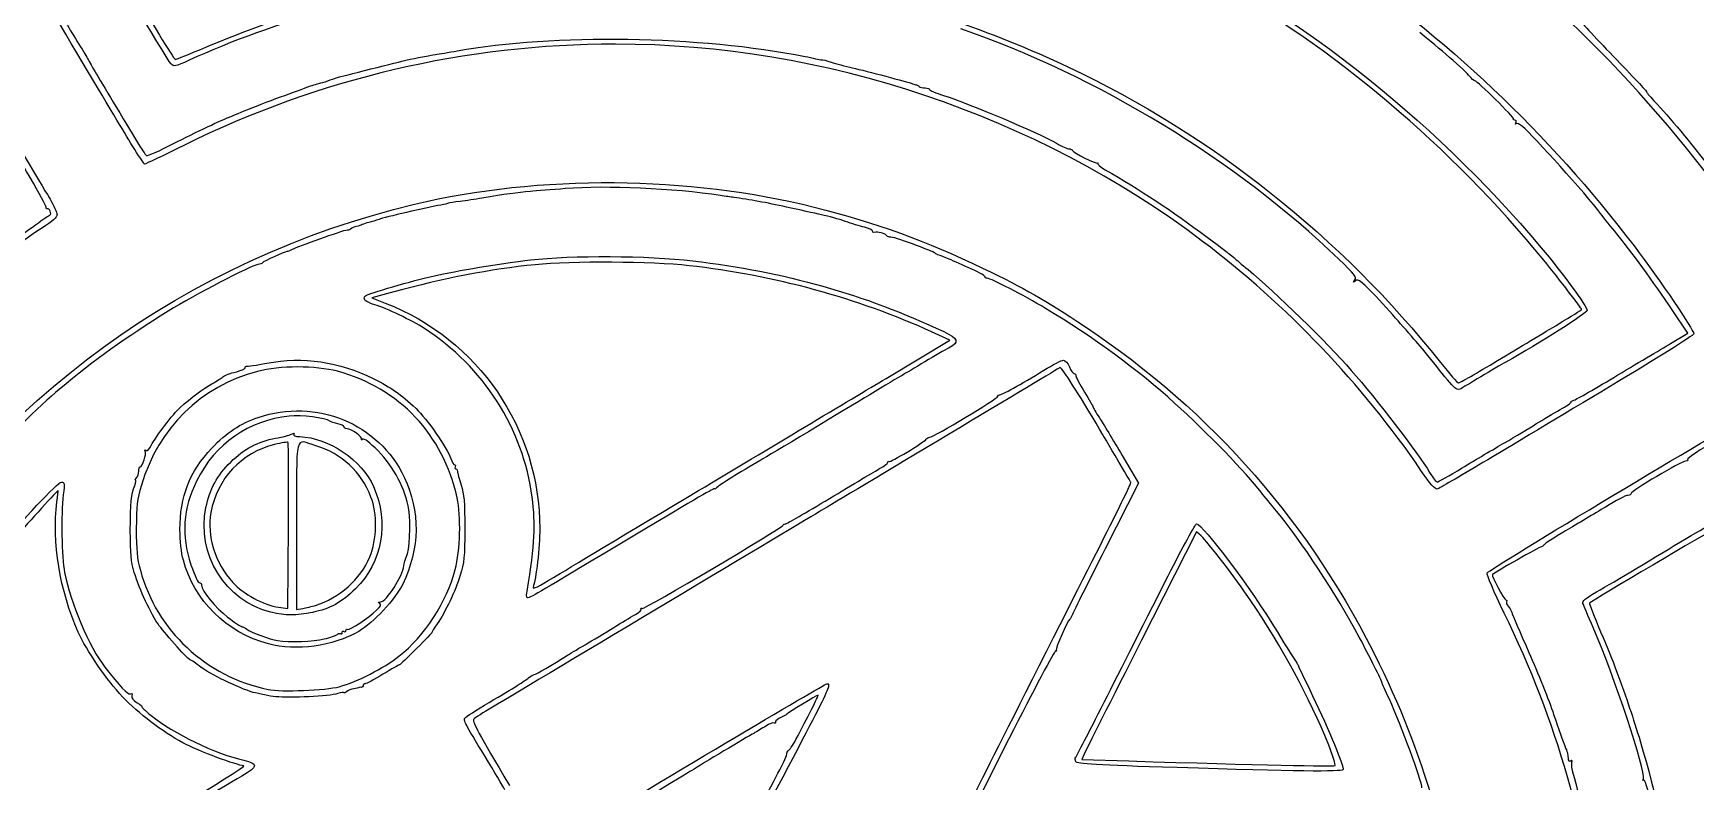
# Model space of a CAD drawing. Extents: x 30.9 to 96.9, y 156.2 to 225.1.
# Drawn here: x 54.7 to 81.19, y 196.17 to 208.09 of the extents above; entities that cross this region are included whole.
import ezdxf

# ---------------------------------------------------------------- set-up
doc = ezdxf.new("R2010")
doc.units = 0
doc.layers.add('Layer_1', color=7, linetype='CONTINUOUS')

msp = doc.modelspace()

# ---------------------------------------------------------------- linework, layer by layer
at = {"layer": 'Layer_1', "color": 3}
for p, q in [((60.44035, 203.968157), (60.09467, 203.873257)), ((60.09467, 203.873257), (60.30405, 203.792157)), ((81.06059, 203.313347), (80.81202, 203.682337)), ((68.28501, 202.591177), (69.30256, 203.200507)), ((69.30256, 203.200507), (69.0119, 203.333467)), ((80.78173, 203.146867), (81.06059, 203.313347)), ((78.02914, 202.876177), (78.02914, 202.876177)), ((77.36258, 202.429547), (77.36266, 202.429577)), ((58.75777, 201.572007), (58.75765, 201.572007)), ((72.04684, 201.363796), (72.30692, 200.922116)), ((76.8072, 201.126757), (76.8072, 201.126757)), ((77.46472, 201.166147), (77.46437, 201.166557)), ((65.29878, 200.805557), (65.29878, 200.805507)), ((72.30692, 200.922116), (71.77739, 199.877706)), ((58.75677, 198.923455), (58.76477, 200.240267)), ((58.89301, 200.244247), (58.89301, 198.910565)), ((73.23401, 200.148419), (72.35568, 198.418985)), ((73.30571, 200.082219), (73.23401, 200.148419)), ((62.56714, 199.199747), (62.5673, 199.199707)), ((58.60694, 198.944955), (58.75677, 198.923455)), ((58.89301, 198.910565), (58.99141, 198.927765)), ((59.19585, 198.976165), (59.19593, 198.976165)), ((58.48565, 198.867245), (58.48569, 198.866755)), ((59.33157, 198.440333), (59.33169, 198.440095)), ((58.44528, 198.361695), (58.44528, 198.361695)), ((59.57456, 197.680606), (59.57452, 197.680576)), ((58.5638, 197.520166), (58.56444, 197.519896)), ((70.24288, 196.84717), (69.52562, 195.42703)), ((71.44091, 196.60506), (71.40451, 196.52056)), ((75.32887, 196.7734), (75.32882, 196.77335)), ((71.40451, 196.52056), (72.15271, 196.49756)), ((72.92172, 196.39045), (72.92137, 196.39044))]:
    msp.add_line(p, q, dxfattribs=at)
for points in [[(71.74991, 214.721757), (76.17401, 213.190957), (80.05657, 210.357187), (82.88115, 206.597397)], [(82.28945, 204.557657), (80.88711, 206.666227), (79.19974, 208.453587), (77.17131, 209.979107)], [(56.89284, 207.604727), (56.80754, 207.696627), (55.68249, 209.604337), (55.68249, 209.657017)], [(55.80475, 209.582707), (55.84315, 209.510807), (56.35503, 208.647807), (56.70747, 208.060707)], [(72.31719, 209.665167), (74.73608, 208.507127), (76.94621, 206.784637), (78.72419, 204.671797)], [(75.34719, 209.290957), (77.20025, 208.045157), (78.84382, 206.491707), (80.20262, 204.701757)], [(78.76345, 204.474257), (77.28152, 206.292997), (75.45053, 207.837177), (73.39482, 209.001957)], [(61.83078, 208.961507), (60.24415, 208.757727), (58.53586, 208.279617), (57.18348, 207.660827)], [(67.34314, 208.836647), (68.65461, 208.572017), (69.93595, 208.143867), (71.1896, 207.551387)], [(56.07407, 206.635187), (55.86822, 206.981307), (55.32113, 207.898647), (54.8583, 208.673727)], [(55.22307, 208.250067), (55.26527, 208.174967), (55.35622, 208.024877), (55.42525, 207.916457)], [(57.44574, 207.866927), (58.07618, 208.129797), (58.40405, 208.250567), (58.93846, 208.416747)], [(79.32867, 208.315657), (79.32467, 208.301557), (79.56852, 208.035447), (79.87092, 207.724257)], [(56.70747, 208.060707), (56.83509, 207.848087), (56.94924, 207.674087), (56.96114, 207.674017)], [(61.45291, 207.810737), (62.9886, 208.089757), (65.32023, 208.052167), (66.99545, 207.721337)], [(75.49731, 204.492977), (73.853, 206.071187), (71.65438, 207.409897), (69.47828, 208.157917)], [(77.20724, 207.753287), (77.05439, 207.880937), (76.86618, 208.038457), (76.78899, 208.103317)], [(55.42525, 207.916457), (55.49425, 207.808037), (55.55999, 207.698847), (55.57127, 207.673827)], [(55.57127, 207.673827), (55.58257, 207.648827), (55.64297, 207.543087), (55.70564, 207.438877)], [(56.96114, 207.674017), (56.97304, 207.673957), (57.1911, 207.760717), (57.44574, 207.866927)], [(63.9761, 207.916437), (61.59273, 207.917187), (59.25203, 207.369037), (57.10806, 206.308647)], [(60.63517, 207.660637), (60.81244, 207.699337), (61.01067, 207.737537), (61.10461, 207.751237)], [(61.10461, 207.751237), (61.16291, 207.759237), (61.31966, 207.786537), (61.45291, 207.810737)], [(73.32924, 204.774937), (70.66413, 206.787527), (67.3053, 207.915667), (63.9761, 207.916437)], [(66.99545, 207.721337), (67.04545, 207.711337), (67.12039, 207.694437), (67.16203, 207.683537)], [(67.16203, 207.683537), (67.20363, 207.672637), (67.24773, 207.665837), (67.25993, 207.668537)], [(67.25993, 207.668537), (67.27213, 207.671537), (67.34023, 207.653837), (67.41136, 207.629937)], [(77.56753, 207.423147), (77.52223, 207.477047), (77.36008, 207.625627), (77.20724, 207.753287)], [(79.87092, 207.724257), (80.17332, 207.413067), (80.41235, 207.158457), (80.40208, 207.158457)], [(53.76533, 207.457017), (54.36571, 206.450387), (54.90639, 205.544887), (54.96683, 205.444797)], [(55.70564, 207.438877), (55.76824, 207.334677), (55.90705, 207.102667), (56.01404, 206.923297)], [(57.18348, 207.660827), (56.95388, 207.555777), (56.94066, 207.553227), (56.89284, 207.604727)], [(59.54483, 207.387077), (59.56153, 207.391077), (59.79999, 207.451277), (60.07485, 207.520907)], [(60.07485, 207.520907), (60.3497, 207.590507), (60.60184, 207.653377), (60.63517, 207.660637)], [(67.41136, 207.629937), (67.48246, 207.606037), (67.63601, 207.564937), (67.75263, 207.538537)], [(67.75263, 207.538537), (67.96983, 207.489437), (68.62511, 207.316027), (68.70666, 207.286137)], [(71.1896, 207.551387), (73.48944, 206.464467), (75.53648, 204.839747), (77.12051, 202.844107)], [(77.66822, 207.329947), (77.65812, 207.327947), (77.61282, 207.369147), (77.56753, 207.423147)], [(58.63621, 207.075047), (58.81945, 207.141247), (59.02389, 207.215737), (59.09051, 207.240477)], [(59.09051, 207.240477), (59.15711, 207.265177), (59.24198, 207.291177), (59.27902, 207.298077)], [(59.27902, 207.298077), (59.31602, 207.305077), (59.38421, 207.326277), (59.43046, 207.345277)], [(59.43046, 207.345277), (59.47666, 207.364277), (59.52816, 207.383077), (59.54483, 207.387077)], [(68.70666, 207.286137), (68.73166, 207.277137), (68.76116, 207.268337), (68.77226, 207.266837)], [(68.77226, 207.266837), (68.78336, 207.265837), (68.80266, 207.253937), (68.81516, 207.241437)], [(68.81516, 207.241437), (68.82766, 207.228937), (68.86966, 207.218637), (68.90856, 207.218637)], [(68.90856, 207.218637), (68.94746, 207.218637), (68.97926, 207.207637), (68.97926, 207.194337)], [(68.97926, 207.194337), (68.97926, 207.180937), (69.07806, 207.138437), (69.19884, 207.099737)], [(78.28445, 206.720787), (78.30335, 206.739787), (77.69823, 207.337977), (77.66822, 207.329947)], [(80.40208, 207.158457), (80.39178, 207.158457), (80.44498, 207.093657), (80.52022, 207.014397)], [(56.01404, 206.923297), (56.35295, 206.355147), (56.47652, 206.157377), (56.50277, 206.141127)], [(58.06076, 206.852427), (58.19402, 206.908627), (58.45297, 207.008787), (58.63621, 207.075047)], [(69.19884, 207.099737), (69.64132, 206.958287), (70.67217, 206.522067), (71.00047, 206.337347)], [(80.52022, 207.014397), (81.0291, 206.478477), (81.81983, 205.446567), (82.41274, 204.544617)], [(56.47211, 206.005877), (56.45901, 206.005877), (56.2799, 206.289067), (56.07407, 206.635187)], [(56.93108, 206.331397), (57.27118, 206.505377), (57.74957, 206.733047), (57.80332, 206.746497)], [(57.80332, 206.746497), (57.81132, 206.748497), (57.92749, 206.796197), (58.06076, 206.852427)], [(78.30415, 206.703387), (78.28375, 206.703387), (78.27485, 206.711387), (78.28445, 206.720787)], [(78.31955, 206.665487), (78.33195, 206.687087), (78.32555, 206.703387), (78.30415, 206.703387)], [(78.32155, 206.649487), (78.30825, 206.637487), (78.30715, 206.644487), (78.31955, 206.665487)], [(78.42484, 206.603887), (78.38134, 206.640987), (78.33494, 206.661487), (78.32155, 206.649487)], [(54.90446, 205.319257), (54.90446, 205.351857), (54.4489, 206.142847), (54.21241, 206.520867)], [(79.67094, 205.217307), (79.43005, 205.532867), (78.60806, 206.447537), (78.42484, 206.603887)], [(57.10806, 206.308647), (56.77137, 206.142127), (56.4852, 206.005877), (56.47211, 206.005877)], [(56.50277, 206.141127), (56.51677, 206.132127), (56.70955, 206.218027), (56.93108, 206.331397)], [(71.00047, 206.337347), (71.08767, 206.288247), (71.17853, 206.248147), (71.20238, 206.248147)], [(71.20238, 206.248147), (71.22628, 206.248147), (71.25028, 206.236247), (71.25578, 206.221647)], [(71.25578, 206.221647), (71.26948, 206.185747), (71.63232, 206.004817), (71.65597, 206.022137)], [(60.77468, 205.367529), (62.75175, 205.840369), (65.1502, 205.822789), (67.14146, 205.320829)], [(71.65897, 206.015137), (71.64997, 206.003737), (71.70427, 205.959437), (71.77874, 205.916537)], [(71.65597, 206.022137), (71.66627, 206.030137), (71.66777, 206.026137), (71.65897, 206.015137)], [(71.77874, 205.916537), (72.32855, 205.600037), (72.8343, 205.265517), (73.4009, 204.843567)], [(62.61848, 205.569969), (62.40841, 205.552669), (62.21512, 205.525569), (61.84616, 205.461639)], [(63.17878, 205.615169), (62.96223, 205.597869), (62.71009, 205.577469), (62.61848, 205.569969)], [(65.64718, 205.504989), (64.90176, 205.618199), (63.82036, 205.666469), (63.17878, 205.615169)], [(52.17312, 199.106069), (54.04957, 202.245039), (57.14726, 204.499979), (60.77468, 205.367529)], [(54.92656, 205.293757), (54.91446, 205.285757), (54.90446, 205.297757), (54.90446, 205.319257)], [(54.96866, 205.255057), (54.95766, 205.283857), (54.93866, 205.301257), (54.92656, 205.293757)], [(54.96683, 205.444797), (55.02723, 205.344717), (55.07658, 205.235537), (55.07641, 205.202177)], [(61.19243, 205.353339), (60.96563, 205.313439), (60.28999, 205.156419), (60.20751, 205.124399)], [(61.31397, 205.382739), (61.30397, 205.376739), (61.24937, 205.363339), (61.19243, 205.353339)], [(61.49825, 205.412039), (61.40685, 205.402039), (61.32392, 205.388939), (61.31397, 205.382739)], [(61.84616, 205.461639), (61.74626, 205.444339), (61.58964, 205.422039), (61.49825, 205.412039)], [(65.8592, 205.474189), (65.8176, 205.480189), (65.72215, 205.493589), (65.64718, 205.504989)], [(66.6995, 205.320879), (66.3859, 205.390179), (66.10399, 205.441649), (65.8592, 205.474189)], [(67.25758, 205.198659), (67.14645, 205.222559), (66.89532, 205.277559), (66.6995, 205.320879)], [(67.14146, 205.320829), (68.12352, 205.073289), (68.93561, 204.779149), (69.82446, 204.349039)], [(54.31943, 204.740897), (54.81695, 205.099057), (54.9419, 205.186987), (54.96366, 205.194257)], [(55.07641, 205.202177), (55.07622, 205.160077), (55.00481, 205.095097), (54.8433, 204.989877)], [(54.96366, 205.194257), (54.97776, 205.199257), (54.98016, 205.226357), (54.96866, 205.255057)], [(59.94018, 205.042199), (59.92238, 205.030999), (59.88158, 205.017799), (59.84958, 205.012899)], [(60.04619, 205.076399), (60.00569, 205.068399), (59.95809, 205.053299), (59.94018, 205.042199)], [(60.20751, 205.124399), (60.15931, 205.105699), (60.08667, 205.084099), (60.04619, 205.076399)], [(67.63616, 205.093299), (67.53906, 205.127299), (67.36869, 205.174699), (67.25758, 205.198659)], [(67.94144, 205.000599), (67.87064, 205.017499), (67.73326, 205.059299), (67.63616, 205.093299)], [(79.92698, 204.895977), (79.84348, 204.997647), (79.72824, 205.142247), (79.67094, 205.217307)], [(54.8433, 204.989877), (53.87514, 204.359247), (52.58856, 203.212847), (51.76296, 202.245167)], [(59.71098, 204.954599), (59.71098, 204.974499), (58.98533, 204.721439), (58.85072, 204.654539)], [(59.75118, 204.970399), (59.72908, 204.951999), (59.71098, 204.944899), (59.71098, 204.954599)], [(59.84958, 205.012899), (59.81758, 205.007899), (59.77328, 204.988799), (59.75118, 204.970399)], [(68.07015, 204.941899), (68.07015, 204.957199), (68.01225, 204.983599), (67.94144, 205.000599)], [(68.09285, 204.917599), (68.08035, 204.915599), (68.07015, 204.926599), (68.07015, 204.941899)], [(68.29152, 204.869999), (68.25322, 204.908299), (68.16607, 204.929199), (68.09285, 204.917599)], [(68.35262, 204.843099), (68.34362, 204.834099), (68.31572, 204.846099), (68.29152, 204.869999)], [(69.06961, 204.584069), (69.04241, 204.617869), (68.37018, 204.860689), (68.35262, 204.843099)], [(76.8072, 201.126757), (75.87415, 202.497377), (74.66326, 203.767537), (73.32924, 204.774937)], [(73.4009, 204.843567), (73.62579, 204.676097), (73.82342, 204.524397), (73.84007, 204.506457)], [(80.81202, 203.682337), (80.52041, 204.115227), (80.14116, 204.635287), (79.92698, 204.895977)], [(58.73804, 204.610839), (58.70514, 204.610839), (58.36736, 204.456359), (58.34806, 204.432459)], [(58.85072, 204.654539), (58.80242, 204.630539), (58.75172, 204.610839), (58.73804, 204.610839)], [(62.61834, 204.478577), (63.27095, 204.556377), (64.4882, 204.549177), (65.20788, 204.463377)], [(69.12371, 204.557269), (69.10231, 204.561269), (69.07791, 204.573669), (69.06961, 204.584069)], [(69.29029, 204.491769), (69.22019, 204.523369), (69.14515, 204.552869), (69.12371, 204.557269)], [(69.65246, 204.330259), (69.52343, 204.387459), (69.36046, 204.460139), (69.29029, 204.491769)], [(73.84007, 204.506457), (73.85677, 204.488557), (73.95213, 204.406377), (74.05208, 204.323917)], [(75.75562, 204.159367), (75.78862, 204.201667), (75.75262, 204.247467), (75.49731, 204.492977)], [(78.72419, 204.671797), (79.04669, 204.288557), (79.45796, 203.728957), (79.45705, 203.674647)], [(80.20262, 204.701757), (80.62769, 204.141807), (81.15407, 203.366427), (81.15407, 203.300217)], [(58.27796, 204.404359), (58.15206, 204.382859), (57.28187, 203.930609), (56.84886, 203.661559)], [(58.34806, 204.432459), (58.34006, 204.422159), (58.30816, 204.409459), (58.27796, 204.404359)], [(59.99068, 203.906717), (60.03238, 203.941417), (60.74819, 204.150307), (61.08883, 204.227207)], [(62.6941, 204.403047), (61.98317, 204.330747), (61.2355, 204.186477), (60.44035, 203.968157)], [(61.08883, 204.227207), (61.43507, 204.305307), (62.14843, 204.422597), (62.61834, 204.478577)], [(65.14735, 204.387047), (64.55167, 204.453547), (63.27276, 204.461847), (62.6941, 204.403047)], [(69.0119, 203.333467), (67.84329, 203.868027), (66.48896, 204.237257), (65.14735, 204.387047)], [(65.20788, 204.463377), (66.68589, 204.287137), (67.91743, 203.940177), (69.20552, 203.337137)], [(69.867, 204.206169), (69.878, 204.217169), (69.7815, 204.273069), (69.65246, 204.330259)], [(69.82446, 204.349039), (70.51786, 204.013489), (70.7896, 203.857859), (71.46222, 203.411059)], [(74.05208, 204.323917), (74.48425, 203.967347), (75.31336, 203.159057), (75.69843, 202.718907)], [(79.36713, 203.691487), (79.36713, 203.709087), (79.01719, 204.162837), (78.76345, 204.474257)], [(69.8976, 204.186069), (69.8697, 204.186069), (69.8559, 204.195069), (69.867, 204.206169)], [(70.82617, 203.707639), (70.4837, 203.913619), (69.95492, 204.186069), (69.8976, 204.186069)], [(75.76562, 204.147867), (75.72402, 204.115367), (75.72262, 204.116867), (75.75562, 204.159367)], [(76.03907, 203.950737), (75.8471, 204.150647), (75.8066, 204.179857), (75.76562, 204.147867)], [(60.14036, 203.763497), (59.98908, 203.808897), (59.9351, 203.860497), (59.99068, 203.906717)], [(60.92966, 203.386657), (60.73006, 203.515127), (60.32732, 203.707397), (60.14036, 203.763497)], [(60.30405, 203.792157), (61.78805, 203.217057), (62.76682, 201.789937), (62.76903, 200.198047)], [(72.88286, 202.199559), (72.31951, 202.711109), (71.57344, 203.258169), (70.82617, 203.707639)], [(76.44527, 203.506347), (76.34587, 203.621687), (76.16301, 203.821657), (76.03907, 203.950737)], [(56.84886, 203.661559), (56.14889, 203.226629), (55.69472, 202.900919), (55.11205, 202.416039)], [(76.76264, 203.142407), (76.68754, 203.227207), (76.54475, 203.391007), (76.44527, 203.506347)], [(78.02914, 202.876177), (78.35692, 203.073127), (78.79205, 203.334087), (78.9961, 203.456067)], [(79.45705, 203.674647), (79.45633, 203.633947), (78.6988, 203.153057), (78.16073, 202.851687)], [(78.9961, 203.456067), (79.20016, 203.578057), (79.36713, 203.683997), (79.36713, 203.691487)], [(62.6461, 200.701177), (62.50678, 201.783877), (61.86861, 202.782337), (60.92966, 203.386657)], [(69.20552, 203.337137), (69.43751, 203.228517), (69.45749, 203.166947), (69.28902, 203.079577)], [(71.46222, 203.411059), (73.48448, 202.067699), (75.07633, 200.242859), (76.14343, 198.044675)], [(81.15407, 203.300217), (81.15407, 203.278017), (80.55097, 202.899137), (79.81386, 202.458247)], [(58.41724, 202.834539), (58.99992, 202.942829), (59.57561, 202.859539), (60.1149, 202.588859)], [(69.28902, 203.079577), (69.22662, 203.047177), (69.05277, 202.946657), (68.90286, 202.856207)], [(77.10575, 202.722967), (76.99211, 202.868827), (76.83771, 203.057577), (76.76264, 203.142407)], [(79.88199, 202.608187), (80.22348, 202.812897), (80.62836, 203.055297), (80.78173, 203.146867)], [(58.27218, 202.703499), (57.36055, 202.458879), (56.69782, 201.809579), (56.42055, 200.889399)], [(57.71166, 202.611139), (57.72396, 202.627439), (57.818, 202.666139), (57.89339, 202.685939)], [(57.89339, 202.685939), (58.02639, 202.720739), (58.0751, 202.741739), (58.0751, 202.764039)], [(58.0751, 202.764039), (58.0751, 202.778939), (58.0853, 202.788439), (58.0978, 202.785239)], [(58.0978, 202.785239), (58.1103, 202.782239), (58.25404, 202.804239), (58.41724, 202.834539)], [(59.54424, 202.704249), (59.20449, 202.796449), (58.6173, 202.796149), (58.27218, 202.703499)], [(61.45252, 200.688169), (61.22907, 201.699749), (60.53204, 202.436159), (59.54424, 202.704249)], [(68.5394, 202.639867), (68.4895, 202.611367), (68.25774, 202.472297), (68.02453, 202.330927)], [(68.90286, 202.856207), (68.75293, 202.765707), (68.58938, 202.668407), (68.5394, 202.639867)], [(71.05498, 202.763959), (71.03738, 202.750259), (70.23937, 202.271179), (69.28154, 201.699239)], [(70.09122, 202.329496), (70.11812, 202.321496), (70.4341, 202.496076), (70.8, 202.721026)], [(70.8, 202.721026), (70.94413, 202.809626), (71.08452, 202.882136), (71.11199, 202.882136)], [(71.63044, 201.876569), (71.28259, 202.460379), (71.07542, 202.779849), (71.05498, 202.763959)], [(71.11199, 202.882136), (71.14039, 202.882136), (71.18099, 202.836436), (71.20619, 202.775986)], [(71.20619, 202.775986), (71.23049, 202.717586), (71.26389, 202.669836), (71.28039, 202.669836)], [(71.28039, 202.669836), (71.29679, 202.669836), (71.31029, 202.652436), (71.31029, 202.631136)], [(75.69843, 202.718907), (76.09477, 202.265857), (76.75252, 201.409347), (76.94647, 201.093697)], [(77.36266, 202.429577), (77.33506, 202.445077), (77.21938, 202.577107), (77.10575, 202.722967)], [(77.12051, 202.844107), (77.26284, 202.664797), (77.39142, 202.518077), (77.40624, 202.518077)], [(77.40624, 202.518077), (77.42104, 202.518077), (77.70137, 202.679227), (78.02914, 202.876177)], [(78.16073, 202.851687), (78.01706, 202.771187), (77.47511, 202.448477), (77.44348, 202.424547)], [(55.11205, 202.416039), (54.82833, 202.179939), (54.15052, 201.523599), (53.84619, 201.190299)], [(57.03482, 202.124019), (57.22358, 202.290339), (57.40088, 202.422629), (57.54508, 202.504769)], [(57.54508, 202.504769), (57.62838, 202.552169), (57.70333, 202.600069), (57.71166, 202.611139)], [(60.1149, 202.588859), (60.41276, 202.439359), (60.54236, 202.348199), (60.79656, 202.109389)], [(65.29878, 200.805507), (66.38155, 201.452497), (67.72535, 202.256047), (68.28501, 202.591177)], [(71.31029, 202.631136), (71.31029, 202.609836), (71.37159, 202.493746), (71.44658, 202.373136)], [(71.44658, 202.373136), (71.52148, 202.252516), (71.58287, 202.145996), (71.58287, 202.136426)], [(77.44348, 202.424547), (77.42658, 202.411847), (77.39028, 202.414047), (77.36258, 202.429547)], [(79.81386, 202.458247), (79.07675, 202.017357), (78.16828, 201.473317), (77.79503, 201.249267)], [(79.22458, 202.235507), (79.24468, 202.235797), (79.54051, 202.403487), (79.88199, 202.608187)], [(56.57899, 201.523869), (56.65039, 201.662989), (56.93127, 202.032789), (57.03482, 202.124019)], [(58.28217, 201.970699), (59.20543, 202.281129), (60.20356, 201.871699), (60.60953, 201.016019)], [(60.79656, 202.109389), (60.96663, 201.949609), (61.28978, 201.487449), (61.3521, 201.314899)], [(68.02453, 202.330927), (67.62103, 202.086327), (66.40169, 201.354287), (66.29019, 201.289707)], [(68.9845, 201.653596), (69.0414, 201.653986), (70.06852, 202.273656), (70.06852, 202.307596)], [(70.06852, 202.307596), (70.06852, 202.323396), (70.07872, 202.333196), (70.09122, 202.329496)], [(71.58287, 202.136426), (71.58287, 202.126426), (71.62877, 202.048426), (71.68482, 201.962246)], [(74.26375, 200.776879), (74.02799, 201.083519), (73.40443, 201.725939), (72.88286, 202.199559)], [(79.0245, 202.093777), (79.12758, 202.150177), (79.20654, 202.205077), (79.19998, 202.215707)], [(79.19998, 202.215707), (79.19298, 202.226307), (79.20498, 202.235207), (79.22458, 202.235507)], [(58.77679, 201.990567), (58.13666, 201.927267), (57.5899, 201.546577), (57.30542, 200.966137)], [(57.54191, 201.479479), (57.77664, 201.727569), (58.00012, 201.875859), (58.28217, 201.970699)], [(59.42297, 201.911167), (59.35487, 201.962567), (58.97076, 202.009667), (58.77679, 201.990567)], [(59.55169, 201.867267), (59.49759, 201.878867), (59.43963, 201.898567), (59.42297, 201.911167)], [(59.65009, 201.818267), (59.65009, 201.833667), (59.60579, 201.855667), (59.55169, 201.867267)], [(72.18363, 200.938879), (72.17863, 200.952879), (71.92938, 201.374859), (71.63044, 201.876569)], [(71.68482, 201.962246), (71.74082, 201.876046), (71.9038, 201.606716), (72.04684, 201.363796)], [(77.86062, 199.492329), (77.87922, 199.540929), (81.83508, 201.916799), (81.92641, 201.934249)], [(78.1405, 201.566357), (78.30708, 201.662157), (78.53196, 201.796977), (78.64023, 201.865887)], [(78.64023, 201.865887), (78.74851, 201.934787), (78.92143, 202.037347), (79.0245, 202.093777)], [(57.8445, 201.259067), (58.05805, 201.470167), (58.27986, 201.587557), (58.5599, 201.637707)], [(58.75765, 201.572007), (58.74965, 201.580007), (58.65249, 201.565007), (58.54217, 201.537407)], [(58.5599, 201.637707), (58.66818, 201.657107), (58.78204, 201.686707), (58.81294, 201.703507)], [(58.81294, 201.703507), (58.85224, 201.724907), (58.86304, 201.724307), (58.84904, 201.701507)], [(58.84904, 201.701507), (58.83624, 201.680707), (58.87074, 201.667307), (58.94424, 201.664307)], [(59.20245, 201.517737), (58.8574, 201.624457), (58.89301, 201.771057), (58.89301, 200.244247)], [(58.94424, 201.664307), (59.41052, 201.645607), (59.93278, 201.292087), (60.11905, 200.869017)], [(59.69709, 201.790367), (59.67119, 201.790367), (59.65009, 201.802967), (59.65009, 201.818267)], [(59.93005, 201.623587), (59.95675, 201.653087), (59.76503, 201.790367), (59.69709, 201.790367)], [(59.94695, 201.621587), (59.92525, 201.609087), (59.91765, 201.609987), (59.93005, 201.623587)], [(60.19199, 201.436087), (60.0564, 201.573497), (59.97299, 201.636647), (59.94695, 201.621587)], [(69.28154, 201.699239), (68.32372, 201.127299), (67.41055, 200.581049), (67.25231, 200.485359)], [(68.32999, 201.266716), (68.34929, 201.247316), (68.88783, 201.569566), (68.9239, 201.622096)], [(68.9239, 201.622096), (68.9357, 201.639296), (68.9629, 201.653496), (68.9845, 201.653596)], [(56.40339, 201.183629), (56.44059, 201.183629), (56.50694, 201.391019), (56.48239, 201.430769)], [(56.48239, 201.430769), (56.46919, 201.452169), (56.47339, 201.457769), (56.49429, 201.445169)], [(56.49429, 201.445169), (56.51399, 201.432969), (56.54909, 201.465569), (56.57899, 201.523869)], [(57.03564, 200.182859), (57.03364, 200.704459), (57.19122, 201.108829), (57.54191, 201.479479)], [(58.54217, 201.537407), (58.01274, 201.406577), (57.62703, 200.994487), (57.52794, 200.453797)], [(58.76477, 200.240267), (58.76877, 200.964517), (58.76577, 201.563797), (58.75777, 201.572007)], [(60.0792, 200.702037), (59.92154, 201.103367), (59.61245, 201.390927), (59.20245, 201.517737)], [(60.68149, 200.501517), (60.63169, 200.823067), (60.44482, 201.179897), (60.19199, 201.436087)], [(61.3521, 201.314899), (61.3722, 201.259399), (61.4002, 201.213949), (61.4145, 201.213949)], [(77.46437, 201.166557), (77.66967, 201.290607), (77.97392, 201.470517), (78.1405, 201.566357)], [(81.38359, 201.517279), (81.34179, 201.517279), (81.03698, 201.311529), (81.05382, 201.294679)], [(56.34289, 201.007779), (56.36289, 201.027779), (56.37919, 201.075579), (56.37919, 201.113929)], [(56.37919, 201.113929), (56.37919, 201.152329), (56.39009, 201.183629), (56.40339, 201.183629)], [(57.44931, 200.535437), (57.51251, 200.834467), (57.62708, 201.044147), (57.8445, 201.259067)], [(61.4215, 201.183649), (61.4112, 201.166949), (61.4145, 201.153349), (61.4295, 201.153349)], [(61.4145, 201.213949), (61.4288, 201.213949), (61.4321, 201.200249), (61.4215, 201.183649)], [(61.4295, 201.153349), (61.4443, 201.153349), (61.4565, 201.134149), (61.4565, 201.110749)], [(61.4565, 201.110749), (61.4565, 201.087349), (61.4826, 200.988359), (61.5145, 200.890869)], [(66.29019, 201.289707), (65.93629, 201.084727), (65.6434, 200.902817), (65.60441, 200.863767)], [(67.38348, 200.677956), (67.75252, 200.900206), (68.11237, 201.114256), (68.18316, 201.153626)], [(68.18316, 201.153626), (68.25396, 201.193026), (68.31189, 201.238626), (68.31189, 201.255016)], [(68.31189, 201.255016), (68.31189, 201.271416), (68.31989, 201.276616), (68.32999, 201.266716)], [(77.06749, 200.829087), (77.03309, 200.820087), (76.9559, 200.908287), (76.8072, 201.126757)], [(76.94647, 201.093697), (76.99817, 201.009497), (77.05201, 200.940597), (77.06602, 200.940597)], [(77.06602, 200.940597), (77.08002, 200.940597), (77.25944, 201.042097), (77.46472, 201.166147)], [(77.79503, 201.249267), (77.4218, 201.025217), (77.0944, 200.836137), (77.06749, 200.829087)], [(81.02332, 201.274679), (80.95832, 201.274679), (80.15512, 200.796649), (80.15512, 200.757979)], [(81.05382, 201.294679), (81.06482, 201.283679), (81.05082, 201.274679), (81.02332, 201.274679)], [(54.1441, 199.869149), (54.49689, 200.309859), (55.08655, 200.939949), (55.14671, 200.940519)], [(55.09539, 200.808119), (55.09139, 200.812119), (54.61103, 200.286659), (54.42561, 200.076709)], [(55.07519, 200.622619), (55.08809, 200.722699), (55.09719, 200.806179), (55.09539, 200.808119)], [(55.14671, 200.940519), (55.19621, 200.940909), (55.19901, 200.922319), (55.17701, 200.736319)], [(56.24459, 200.167689), (56.24431, 200.625289), (56.25499, 200.734489), (56.31489, 200.887979)], [(56.31489, 200.887979), (56.33279, 200.933879), (56.33819, 200.971379), (56.32699, 200.971379)], [(56.32699, 200.971379), (56.31569, 200.971379), (56.32299, 200.987779), (56.34289, 201.007779)], [(56.42055, 200.889399), (56.35025, 200.656009), (56.34015, 200.569449), (56.33975, 200.198019)], [(57.30542, 200.966137), (57.08061, 200.507427), (57.05155, 200.094517), (57.21082, 199.621907)], [(60.11905, 200.869017), (60.3737, 200.290607), (60.26314, 199.662777), (59.83228, 199.240617)], [(60.60953, 201.016019), (60.86775, 200.471759), (60.8589, 199.885039), (60.58383, 199.314929)], [(61.5145, 200.890869), (61.5625, 200.744329), (61.5725, 200.624259), (61.5725, 200.198029)], [(62.98517, 199.418227), (63.17489, 199.534277), (64.21602, 200.158567), (65.29878, 200.805557)], [(65.55611, 200.831367), (65.55611, 200.850667), (65.30646, 200.705917), (64.25376, 200.076447)], [(65.60441, 200.863767), (65.57791, 200.837167), (65.55611, 200.822567), (65.55611, 200.831367)], [(70.84239, 198.241955), (72.07067, 200.665589), (72.19356, 200.912709), (72.18363, 200.938879)], [(55.4139, 198.551497), (55.11941, 199.209449), (54.99278, 199.983709), (55.07519, 200.622619)], [(55.17701, 200.736319), (55.13991, 200.422859), (55.15081, 199.737679), (55.19681, 199.500439)], [(58.48569, 198.866755), (57.75973, 199.042555), (57.29259, 199.794707), (57.44931, 200.535437)], [(60.0606, 199.747567), (60.17526, 200.024257), (60.18333, 200.437117), (60.0792, 200.702037)], [(61.42192, 199.545959), (61.50162, 199.849269), (61.51632, 200.399059), (61.45252, 200.688169)], [(62.5673, 199.199707), (62.69008, 199.974327), (62.70445, 200.247987), (62.6461, 200.701177)], [(66.68184, 200.273876), (66.69874, 200.273876), (67.01446, 200.455706), (67.38348, 200.677956)], [(74.50931, 200.473789), (74.42431, 200.575489), (74.31373, 200.711879), (74.26375, 200.776879)], [(79.74625, 200.542709), (79.57967, 200.441019), (79.29346, 200.269849), (79.11022, 200.162329)], [(80.10212, 200.728179), (80.07302, 200.727889), (79.91283, 200.644379), (79.74625, 200.542709)], [(80.15512, 200.757979), (80.15512, 200.741879), (80.13122, 200.728479), (80.10212, 200.728179)], [(57.52794, 200.453797), (57.46004, 200.083127), (57.59434, 199.653927), (57.87619, 199.341747)], [(60.64099, 199.743417), (60.69389, 199.843937), (60.71679, 200.273057), (60.68149, 200.501517)], [(67.25231, 200.485359), (67.00701, 200.337019), (62.7737, 197.806196), (62.01264, 197.352889)], [(64.39916, 198.927734), (64.43076, 198.908234), (66.61876, 200.199266), (66.64104, 200.250576)], [(66.64104, 200.250576), (66.64704, 200.263376), (66.66494, 200.273876), (66.68184, 200.273876)], [(72.7813, 199.447399), (73.01105, 199.901939), (73.21429, 200.273839), (73.23294, 200.273839)], [(73.23294, 200.273839), (73.32754, 200.273839), (74.10134, 199.240119), (74.51551, 198.560297)], [(75.8246, 198.469177), (75.46174, 199.148249), (74.89272, 200.015489), (74.50931, 200.473789)], [(81.03342, 200.042069), (81.24165, 200.169149), (81.43631, 200.273299), (81.46601, 200.273499)], [(56.30839, 199.500459), (56.25629, 199.674839), (56.24489, 199.794019), (56.24459, 200.167689)], [(56.33975, 200.198019), (56.33939, 199.856609), (56.35205, 199.726609), (56.40445, 199.534489)], [(57.08924, 199.697609), (57.05784, 199.815779), (57.03644, 200.010149), (57.03564, 200.182859)], [(61.5725, 200.198029), (61.5725, 199.741669), (61.5645, 199.656409), (61.5015, 199.455799)], [(64.25376, 200.076447), (62.93162, 199.285867), (62.65117, 199.120467), (62.59854, 199.100247)], [(62.76903, 200.198047), (62.76939, 199.913527), (62.70873, 199.386087), (62.6614, 199.262547)], [(74.09981, 199.045547), (73.84629, 199.418459), (73.41534, 199.981059), (73.30571, 200.082219)], [(79.11022, 200.162329), (78.92699, 200.054799), (78.77252, 199.954019), (78.76697, 199.938369)], [(81.46944, 200.179479), (81.46144, 200.188479), (79.55135, 199.060667), (79.49241, 199.012297)], [(79.60416, 199.189849), (79.9013, 199.360189), (80.54721, 199.745319), (81.03342, 200.042069)], [(59.19593, 198.976165), (59.56842, 199.085697), (59.91413, 199.394117), (60.0606, 199.747567)], [(60.60299, 199.604677), (60.60599, 199.647677), (60.62349, 199.710117), (60.64099, 199.743417)], [(71.77739, 199.877706), (71.48616, 199.303276), (71.24488, 198.819644), (71.24123, 198.802964)], [(78.72547, 199.909969), (78.70027, 199.909969), (77.99441, 199.507399), (77.94634, 199.465619)], [(78.76697, 199.938369), (78.76097, 199.922669), (78.74277, 199.909969), (78.72547, 199.909969)], [(55.19681, 199.500439), (55.28981, 199.019917), (55.59353, 198.307005), (55.84075, 197.988665)], [(56.70648, 198.651267), (56.56992, 198.843167), (56.39063, 199.225609), (56.30839, 199.500459)], [(56.40445, 199.534489), (56.66756, 198.570047), (57.44483, 197.845456), (58.44087, 197.636106)], [(58.44528, 198.361695), (57.77772, 198.542967), (57.2605, 199.052497), (57.08924, 199.697609)], [(57.21082, 199.621907), (57.27192, 199.440497), (57.32467, 199.333787), (57.35316, 199.333787)], [(60.23157, 199.030125), (60.32057, 199.030875), (60.59076, 199.448817), (60.60299, 199.604677)], [(60.52367, 198.165195), (60.93431, 198.489057), (61.28633, 199.030177), (61.42192, 199.545959)], [(61.5015, 199.455799), (61.4198, 199.195269), (61.27061, 198.881297), (61.13408, 198.682577)], [(78.13483, 198.853607), (77.97514, 199.181739), (77.85174, 199.469159), (77.86062, 199.492329)], [(77.94634, 199.465619), (77.92604, 199.448019), (78.13379, 199.060767), (78.16353, 199.060767)], [(57.35316, 199.333787), (57.36716, 199.333787), (57.37856, 199.316887), (57.37856, 199.296187)], [(57.37856, 199.296187), (57.37856, 199.212887), (57.60729, 198.933905), (57.79397, 198.789585)], [(57.87619, 199.341747), (58.04206, 199.157987), (58.37254, 198.978535), (58.60694, 198.944955)], [(59.83228, 199.240617), (59.6094, 199.022225), (59.42696, 198.921705), (59.14917, 198.864245)], [(60.58383, 199.314929), (60.46774, 199.074289), (60.11698, 198.696577), (59.88443, 198.561787)], [(62.59854, 199.100247), (62.55534, 199.083647), (62.55094, 199.097247), (62.56714, 199.199747)], [(62.6614, 199.262547), (62.6472, 199.225547), (62.754, 199.276847), (62.98517, 199.418227)], [(71.30831, 196.55764), (71.33121, 196.58754), (71.87227, 197.648996), (72.7813, 199.447399)], [(79.38891, 199.005457), (79.37541, 199.044357), (79.42591, 199.087657), (79.60416, 199.189849)], [(58.99141, 198.927765), (59.04551, 198.936765), (59.13755, 198.958965), (59.19585, 198.976165)], [(60.17267, 198.902995), (60.23377, 198.960495), (60.24587, 198.987795), (60.21807, 199.005525)], [(60.21807, 199.005525), (60.19067, 199.022925), (60.19447, 199.029725), (60.23157, 199.030125)], [(64.38376, 198.918734), (64.37356, 198.935234), (64.38076, 198.939334), (64.39916, 198.927734)], [(75.32882, 196.77335), (75.05066, 197.465736), (74.57122, 198.352135), (74.09981, 199.045547)], [(78.16353, 199.060767), (78.17813, 199.060767), (78.18223, 199.048267), (78.17253, 199.032867)], [(78.17253, 199.032867), (78.16353, 199.017567), (78.17353, 198.986867), (78.19553, 198.964667)], [(78.19553, 198.964667), (78.21763, 198.942467), (78.24393, 198.896967), (78.25403, 198.863647)], [(79.55238, 198.620987), (79.47218, 198.804477), (79.39865, 198.977487), (79.38891, 199.005457)], [(79.49241, 199.012297), (79.48641, 199.007297), (79.56651, 198.801227), (79.67054, 198.554307)], [(57.79397, 198.789585), (57.90305, 198.705285), (58.00646, 198.636285), (58.02378, 198.636285)], [(59.14917, 198.864245), (58.87953, 198.808445), (58.72388, 198.809045), (58.48565, 198.867245)], [(59.70669, 198.593295), (59.73539, 198.575495), (60.0393, 198.777545), (60.17267, 198.902995)], [(61.13408, 198.682577), (61.08218, 198.606977), (61.04458, 198.545127), (61.05068, 198.545127)], [(63.99602, 198.652744), (64.11262, 198.726644), (64.25174, 198.809974), (64.30516, 198.837934)], [(64.30516, 198.837934), (64.35856, 198.865834), (64.39396, 198.902234), (64.38376, 198.918734)], [(71.21573, 198.757464), (71.17113, 198.721664), (70.98137, 198.289962), (70.99826, 198.262602)], [(71.24123, 198.802964), (71.23723, 198.786264), (71.22603, 198.765864), (71.21573, 198.757464)], [(79.67595, 193.43484), (79.45856, 195.43753), (78.98217, 197.112559), (78.13483, 198.853607)], [(78.25403, 198.863647), (78.26413, 198.830247), (78.38733, 198.543127), (78.52792, 198.225505)], [(56.11838, 197.520916), (55.87116, 197.781526), (55.54488, 198.258835), (55.4139, 198.551497)], [(57.19698, 198.108105), (57.19698, 198.079005), (56.80405, 198.514157), (56.70648, 198.651267)], [(58.02378, 198.636285), (58.04108, 198.636285), (58.07678, 198.617985), (58.10308, 198.595685)], [(58.10308, 198.595685), (58.15578, 198.550885), (58.47066, 198.433575), (58.59006, 198.414233)], [(59.88443, 198.561787), (59.47533, 198.324655), (58.88431, 198.242485), (58.44528, 198.361695)], [(58.59006, 198.414233), (58.77726, 198.383933), (59.16795, 198.397633), (59.33157, 198.440333)], [(59.33169, 198.440095), (59.42999, 198.465795), (59.52614, 198.499795), (59.54529, 198.515695)], [(59.54529, 198.515695), (59.56439, 198.531595), (59.58909, 198.535595), (59.59999, 198.524695)], [(59.59999, 198.524695), (59.61099, 198.513695), (59.61989, 198.521695), (59.61989, 198.541895)], [(59.61989, 198.541895), (59.61989, 198.562395), (59.63349, 198.570595), (59.65019, 198.560395)], [(59.65019, 198.560395), (59.66689, 198.550095), (59.68049, 198.556395), (59.68049, 198.575595)], [(59.68049, 198.575595), (59.68049, 198.594295), (59.69229, 198.602195), (59.70669, 198.593295)], [(61.05068, 198.545127), (61.05668, 198.545127), (60.94581, 198.429127), (60.80422, 198.287335)], [(63.54171, 198.378422), (63.67497, 198.455422), (63.87942, 198.578844), (63.99602, 198.652744)], [(72.35568, 198.418985), (71.87261, 197.467796), (71.46096, 196.65155), (71.44091, 196.60506)], [(74.51551, 198.560297), (74.66794, 198.310085), (74.80398, 198.091715), (74.81781, 198.075035)], [(76.18699, 197.745886), (76.18699, 197.765086), (75.97929, 198.179675), (75.8246, 198.469177)], [(80.35153, 196.21301), (80.39413, 196.32422), (79.88302, 197.864316), (79.55238, 198.620987)], [(79.67054, 198.554307), (79.77457, 198.307395), (79.87711, 198.057605), (79.8984, 197.999225)], [(59.57452, 197.680576), (59.86232, 197.760376), (60.28202, 197.974625), (60.52367, 198.165195)], [(60.80422, 198.287335), (60.66263, 198.145555), (60.54098, 198.029545), (60.5339, 198.029545)], [(62.67867, 197.872083), (62.71397, 197.880083), (62.96552, 198.027032), (63.2183, 198.187092)], [(63.2183, 198.187092), (63.2629, 198.215392), (63.40845, 198.301442), (63.54171, 198.378422)], [(69.41254, 195.34082), (69.38924, 195.36422), (69.57516, 195.74151), (70.84239, 198.241955)], [(70.98826, 198.249902), (70.97286, 198.259902), (70.63739, 197.628223), (70.24288, 196.84717)], [(70.99826, 198.262602), (71.00846, 198.246102), (71.00426, 198.240302), (70.98826, 198.249902)], [(78.52792, 198.225505), (78.6685, 197.907895), (78.84577, 197.464336), (78.92183, 197.239839)], [(55.84075, 197.988665), (56.07427, 197.687956), (56.20694, 197.549716), (56.24718, 197.565176)], [(57.33885, 198.011705), (57.26085, 198.071305), (57.19698, 198.114735), (57.19698, 198.108105)], [(58.2023, 197.590296), (57.96678, 197.657596), (57.51117, 197.879986), (57.33885, 198.011705)], [(60.27029, 197.877906), (60.1324, 197.794506), (60.00445, 197.726266), (59.98594, 197.726266)], [(60.5339, 198.029545), (60.5269, 198.029545), (60.40818, 197.961345), (60.27029, 197.877906)], [(62.59027, 197.822983), (62.61667, 197.844883), (62.65647, 197.866983), (62.67867, 197.872083)], [(74.81781, 198.075035), (74.83161, 198.058335), (74.84581, 198.034535), (74.84921, 198.022135)], [(74.84921, 198.022135), (74.85321, 198.009735), (74.95645, 197.791356), (75.07987, 197.536876)], [(76.14343, 198.044675), (76.916, 196.45325), (77.32941, 194.9543), (77.49014, 193.16185)], [(79.8984, 197.999225), (80.10977, 197.419466), (80.17701, 197.220679), (80.30517, 196.79663)], [(58.44087, 197.636106), (58.64407, 197.593406), (59.36153, 197.621506), (59.57456, 197.680606)], [(59.68977, 197.600866), (59.66767, 197.582466), (59.64957, 197.574966), (59.64957, 197.584166)], [(59.80334, 197.647866), (59.76304, 197.640866), (59.71194, 197.619366), (59.68977, 197.600866)], [(59.89184, 197.667266), (59.88384, 197.664266), (59.84374, 197.655366), (59.80334, 197.647866)], [(59.92964, 197.669266), (59.91714, 197.671266), (59.90014, 197.670266), (59.89184, 197.667266)], [(59.95234, 197.695966), (59.95234, 197.679266), (59.94214, 197.667266), (59.92964, 197.669266)], [(59.98594, 197.726266), (59.96744, 197.726266), (59.95234, 197.712666), (59.95234, 197.695966)], [(61.96122, 197.429603), (62.38024, 197.677583), (62.52156, 197.765963), (62.59027, 197.822983)], [(62.99114, 195.14355), (64.53752, 196.07874), (67.31183, 197.726396), (67.34009, 197.726396)], [(67.34009, 197.726396), (67.42859, 197.726396), (67.41829, 197.705896), (65.96403, 194.96655)], [(76.30394, 197.478936), (76.23964, 197.618206), (76.18699, 197.738336), (76.18699, 197.745886)], [(57.08108, 196.78704), (56.75805, 196.95937), (56.37164, 197.253939), (56.11838, 197.520916)], [(56.24718, 197.565176), (56.27578, 197.576176), (56.28338, 197.565926), (56.27098, 197.533676)], [(56.27098, 197.533676), (56.25858, 197.501276), (56.28508, 197.466276), (56.35388, 197.424266)], [(56.35388, 197.424266), (56.40948, 197.390266), (56.44358, 197.362466), (56.42958, 197.362366)], [(56.42958, 197.362366), (56.41558, 197.362306), (56.48128, 197.299266), (56.57559, 197.222356)], [(58.56444, 197.519896), (58.46009, 197.531496), (58.29713, 197.563196), (58.2023, 197.590296)], [(59.55117, 197.570266), (59.41155, 197.526666), (58.78904, 197.495166), (58.5638, 197.520166)], [(59.64957, 197.584166), (59.64957, 197.593166), (59.60527, 197.587166), (59.55117, 197.570266)], [(61.57335, 197.180746), (61.58365, 197.197446), (61.75823, 197.309476), (61.96122, 197.429603)], [(62.01264, 197.352889), (61.87105, 197.268589), (61.73732, 197.183689), (61.71546, 197.164309)], [(67.20425, 197.544306), (67.18475, 197.544306), (66.72257, 197.266219), (66.70682, 197.245019)], [(66.84925, 196.8392), (67.03047, 197.177389), (67.2152, 197.544306), (67.20425, 197.544306)], [(75.07987, 197.536876), (75.3423, 196.99583), (75.58848, 196.39718), (75.56452, 196.35835)], [(76.82301, 196.0669), (76.82301, 196.1741), (76.49697, 197.061032), (76.30394, 197.478936)], [(56.57559, 197.222356), (56.92483, 196.93748), (57.60783, 196.60709), (58.05271, 196.50781)], [(61.89586, 196.56698), (61.57058, 197.104066), (61.55009, 197.143066), (61.57335, 197.180746)], [(61.71546, 197.164309), (61.68356, 197.136009), (61.79516, 196.92871), (62.28509, 196.10707)], [(66.50022, 197.101219), (66.48652, 197.109219), (66.42862, 197.087419), (66.37149, 197.051819)], [(66.52512, 197.118619), (66.52512, 197.100619), (66.51392, 197.092719), (66.50022, 197.101219)], [(66.60842, 197.188019), (66.56262, 197.167819), (66.52512, 197.136619), (66.52512, 197.118619)], [(66.70682, 197.245019), (66.69882, 197.233819), (66.65422, 197.208119), (66.60842, 197.188019)], [(78.92183, 197.239839), (78.99783, 197.015344), (79.07701, 196.79074), (79.09762, 196.7407)], [(66.17677, 196.93711), (66.06899, 196.87791), (65.34428, 196.44313), (65.19244, 196.3466)], [(66.37149, 197.051819), (66.31439, 197.016219), (66.22674, 196.964509), (66.17677, 196.93711)], [(66.73132, 196.66482), (66.74482, 196.66482), (66.79782, 196.74332), (66.84925, 196.8392)], [(58.05398, 196.42188), (57.94599, 196.42228), (57.33423, 196.65197), (57.08108, 196.78704)], [(62.21386, 196.03835), (62.18316, 196.09105), (62.04004, 196.3289), (61.89586, 196.56698)], [(66.59042, 196.35405), (66.65442, 196.47503), (66.70682, 196.59445), (66.70682, 196.61942)], [(66.70682, 196.61942), (66.70682, 196.64442), (66.71782, 196.66482), (66.73132, 196.66482)], [(71.31031, 196.48364), (71.29581, 196.50714), (71.29471, 196.54044), (71.30831, 196.55764)], [(75.43833, 196.42356), (75.45133, 196.43376), (75.40203, 196.59123), (75.32887, 196.7734)], [(79.09762, 196.7407), (79.14452, 196.6268), (79.14692, 196.61806), (79.15152, 196.54178)], [(79.15152, 196.54178), (79.15452, 196.50238), (79.16832, 196.48738), (79.19072, 196.50128)], [(80.30517, 196.79663), (80.79792, 195.16614), (81.03444, 193.39522), (80.99318, 191.64547)], [(56.81499, 195.64093), (57.541, 196.07498), (58.0911, 196.42172), (58.05398, 196.42188)], [(58.05271, 196.50781), (58.28501, 196.45601), (58.27881, 196.40422), (58.02241, 196.25521)], [(65.19244, 196.3466), (65.07611, 196.2726), (64.04478, 195.65808), (63.9961, 195.6337)], [(66.26721, 195.73981), (66.38096, 195.95665), (66.52641, 196.23307), (66.59042, 196.35405)], [(72.92137, 196.39044), (71.6314, 196.43154), (71.33177, 196.44884), (71.31031, 196.48364)], [(72.15271, 196.49756), (74.27133, 196.43256), (75.41713, 196.40676), (75.43833, 196.42356)], [(75.56452, 196.35835), (75.54182, 196.32155), (74.80674, 196.33045), (72.92172, 196.39045)], [(79.19072, 196.50128), (79.21412, 196.51578), (79.21992, 196.50728), (79.20792, 196.47568)], [(79.20792, 196.47568), (79.19792, 196.44948), (79.20892, 196.36398), (79.23252, 196.28555)], [(79.23252, 196.28555), (79.32572, 195.9752), (79.54828, 194.98745), (79.62186, 194.55708)], [(58.02241, 196.25521), (57.63719, 196.03132), (56.75797, 195.50678), (56.57619, 195.39242)], [(80.35553, 196.18871), (80.34323, 196.17641), (80.34123, 196.18771), (80.35153, 196.21301)], [(80.75876, 194.26892), (80.65691, 195.05962), (80.40858, 196.24185), (80.35553, 196.18871)]]:
    msp.add_open_spline(points, degree=3, dxfattribs=at)

doc.saveas('drawing.dxf')
